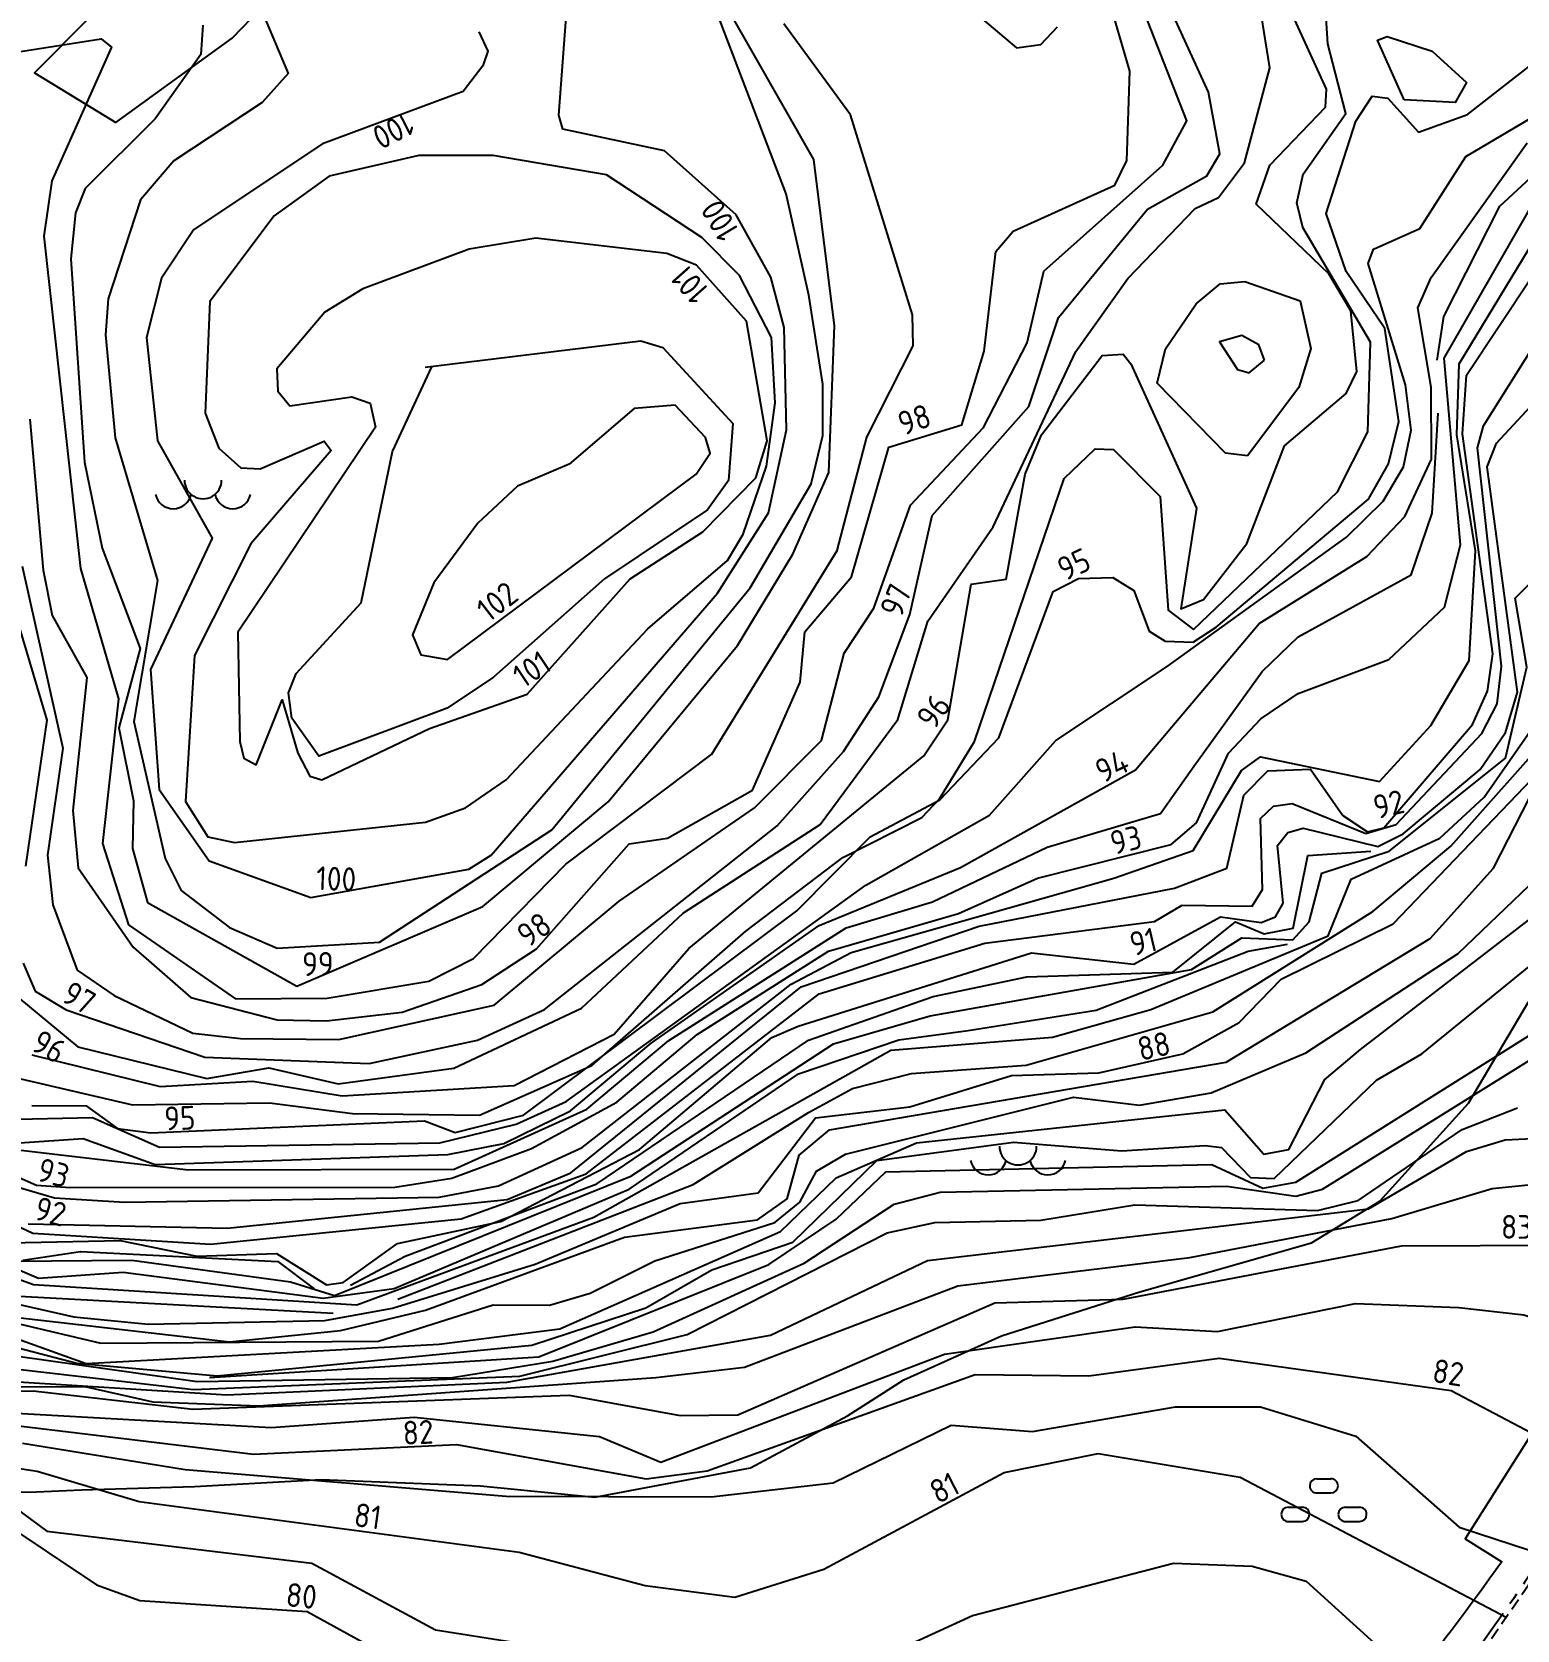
# Model space of a CAD drawing. Header units: metres. Extents: x 148035 to 148980, y 6395313 to 6395676.
# Drawn here: x 148235.8 to 148298.3, y 6395503.1 to 6395570.3 of the extents above; entities that cross this region are included whole.
import ezdxf

# ---------------------------------------------------------------- set-up
doc = ezdxf.new("R2010")
doc.units = ezdxf.units.M
doc.linetypes.add('CENTERX2', pattern=[4, 2.5, -0.5, 0.5, -0.5])
doc.linetypes.add('DASHED', pattern=[0.75, 0.5, -0.25])
for name, color, linetype in [('M-BEF-MARKLINJE', 4, 'Continuous'), ('M-BEF-NIVÅKURVA-PRIMÄR-0.5M', 250, 'Continuous'), ('M-BEF-NIVÅKURVA-PRIMÄR-1.0M', 250, 'Continuous'), ('M-BEF-VÄGKANT', 13, 'DASHED'), ('M-GR-ANVÄNDNINGSGRÄNS', 4, 'CENTERX2'), ('M-GR-ARBETSOMRÅDESGRÄNS', 7, 'ARBETSOMR_GR')]:
    doc.layers.add(name, color=color, linetype=linetype)
doc.styles.add('ISO', font='iso.shx', dxfattribs={"height": 2.5})
doc.linetypes.add('ARBETSOMR_GR', pattern='A,0.5,-0.2,["+",Standard,S=0.1,R=0,X=-0.1,Y=-0.05],-0.2', length=0.9)

# ---------------------------------------------------------------- blocks, each defined once
blk = doc.blocks.new('PRI_M_BERG')
for centre, radius, start, end in [((0, 0.867), 0.784, 179.99999, 0.00001), ((-1.252, 0.43), 0.765, 192.29023, 347.70977), ((1.252, 0.43), 0.765, 192.29023, 347.70977)]:
    blk.add_arc(centre, radius, start, end)
blk = doc.blocks.new('PRI_M_LÖVSKOG')
for p, q in [((-0.295, 1.2), (0.295, 1.2)), ((-0.295, 0.6), (0.295, 0.6)), ((-1.495, 0), (-0.905, 0)), ((-1.495, -0.6), (-0.905, -0.6)), ((0.905, 0), (1.495, 0)), ((0.905, -0.6), (1.495, -0.6))]:
    blk.add_line(p, q)
for centre, start, end in [((-0.295, 0.9), 90.00001, 179.99999), ((-0.295, 0.9), 179.99999, 270.00003), ((0.295, 0.9), 0, 90.00001), ((0.295, 0.9), 270.00003, 0.00001), ((-1.495, -0.3), 90.00001, 179.99999), ((-1.495, -0.3), 179.99999, 270.00003), ((-0.905, -0.3), 0, 90.00001), ((-0.905, -0.3), 270.00003, 0.00001), ((0.905, -0.3), 90.00001, 179.99999), ((0.905, -0.3), 179.99999, 270.00003), ((1.495, -0.3), 0, 90.00001), ((1.495, -0.3), 270.00003, 0.00001)]:
    blk.add_arc(centre, 0.3, start, end)

msp = doc.modelspace()

# ---------------------------------------------------------------- linework, layer by layer
at = {"layer": 'M-BEF-MARKLINJE', "lineweight": -3, "flags": 128}
for points in [[(148238.255, 6395570.93), (148235.933, 6395568.593), (148239.351, 6395566.51), (148244.238, 6395570.049), (148249.64, 6395575.639)], [(148228.733, 6395501.701), (148225.93, 6395503.701), (148223.457, 6395507.709), (148225.761, 6395508.779), (148236.007, 6395508.924), (148237.906, 6395509.014), (148242.657, 6395509.155), (148247.974, 6395509.451), (148254.682, 6395509.172), (148259.481, 6395508.701), (148266.031, 6395509.929), (148270.105, 6395512.116), (148272.472, 6395513.642), (148276.581, 6395515.483), (148282.399, 6395517.335), (148289.62, 6395519.401), (148292.488, 6395521.144), (148296.211, 6395525.264), (148298.738, 6395529.524)]]:
    msp.add_lwpolyline(points, dxfattribs=at)
at = {"layer": 'M-BEF-NIVÅKURVA-PRIMÄR-0.5M', "lineweight": -3}
for points in [[(148284.73, 6395562.89), (148285.702, 6395563.357), (148286.799, 6395564.815), (148287.858, 6395568.807), (148287.151, 6395573.283), (148288.658, 6395577.672), (148288.145, 6395583.743), (148288.363, 6395588.072), (148289.324, 6395592.652), (148289.284, 6395595.242), (148288.37, 6395600.255), (148285.085, 6395608.018), (148280.498, 6395613.375), (148275.197, 6395616.402)], [(148283.261, 6395550.778), (148283.597, 6395545.994), (148284.652, 6395545.192), (148290.708, 6395550.979), (148291.986, 6395553.505), (148292.1, 6395557.272), (148289.252, 6395562.093), (148288.996, 6395563.125), (148289.271, 6395564.33), (148291.063, 6395566.885), (148290.309, 6395569.812), (148289.774, 6395578.069), (148290.696, 6395591.101), (148291.372, 6395593.57), (148289.651, 6395600.48), (148286.188, 6395608.255), (148281.151, 6395613.682)], [(148278.367, 6395560.262), (148283.363, 6395564.711), (148284.375, 6395566.572), (148281.908, 6395572.881), (148282.08, 6395574.044), (148282.507, 6395574.779), (148285.836, 6395576.27), (148286.724, 6395577.043), (148287.297, 6395579.69), (148287.009, 6395581.143), (148285.347, 6395584.649), (148287.476, 6395593.878), (148287.607, 6395596.714), (148286.914, 6395600.918), (148285.946, 6395603.724), (148283.777, 6395606.599), (148279.615, 6395610.557)], [(148188.56, 6395583.578), (148190.686, 6395579.055), (148193.141, 6395575.427), (148196.975, 6395571.695), (148204.358, 6395566.76), (148214.75, 6395558.455), (148219.482, 6395553.468), (148222.252, 6395551.724), (148224.12, 6395549.312), (148225.912, 6395544.665), (148228.548, 6395534.513), (148228.29, 6395530.209), (148228.548, 6395528.155), (148230.526, 6395524.048), (148232.081, 6395522.656), (148236.767, 6395521.288), (148239.712, 6395521.113), (148252.94, 6395521.323), (148255.432, 6395521.788), (148258.957, 6395523.403), (148267.742, 6395530.275), (148270.257, 6395531.601), (148281.304, 6395534.734)], [(148284.185, 6395533.593), (148287.126, 6395533.556), (148287.562, 6395534.248), (148287.47, 6395537.235), (148288.017, 6395537.754), (148288.805, 6395537.867), (148291.907, 6395536.615), (148293.17, 6395536.991), (148296.777, 6395540.817), (148297.417, 6395542.056), (148297.61, 6395543.652), (148296.602, 6395552.83), (148296.854, 6395553.757), (148305.84, 6395568.073), (148309.547, 6395571.486), (148311.631, 6395572.514), (148313.376, 6395572.971), (148319.05, 6395572.323), (148320.715, 6395572.786), (148323.833, 6395575.581), (148325.241, 6395577.914), (148326.294, 6395580.81)], [(148245.531, 6395571.09), (148246.587, 6395568.562), (148245.5, 6395567.346), (148241.788, 6395564.898), (148240.384, 6395563.254), (148239.021, 6395559.097), (148238.914, 6395557.582), (148239.316, 6395553.242), (148241.101, 6395547.244), (148240.104, 6395541.319), (148241.427, 6395535.565), (148242.1, 6395534.215), (148244.121, 6395532.658), (148246.126, 6395531.788), (148250.426, 6395532.042), (148257.679, 6395536.757), (148266.011, 6395546.94), (148268.587, 6395551.307), (148269.071, 6395553.345), (148269.065, 6395555.506), (148268.478, 6395559.241), (148267.526, 6395563.514), (148263.56, 6395573.902)], [(148274.622, 6395571.848), (148277.207, 6395569.653), (148278.234, 6395569.793), (148278.944, 6395570.531)], [(148229.525, 6395568.581), (148238.725, 6395570.025), (148239.163, 6395569.671), (148236.662, 6395564.056), (148236.319, 6395561.727), (148237.858, 6395547.756), (148239.455, 6395542.279), (148238.783, 6395536.186), (148239.883, 6395532.769), (148244.373, 6395529.661), (148248.228, 6395529.683), (148252.508, 6395530.401), (148254.391, 6395531.36), (148258.269, 6395535.318), (148264.407, 6395539.949), (148269.672, 6395548.504), (148270.916, 6395553.272), (148272.873, 6395557.121), (148272.84, 6395558.424), (148270.24, 6395566.834), (148267.437, 6395570.659)], [(148229.429, 6395519.079), (148232.763, 6395516.534), (148244.121, 6395515.229), (148248.794, 6395515.714), (148252.365, 6395516.571), (148260.726, 6395519.631), (148266.319, 6395520.37), (148267.575, 6395521.254), (148268.078, 6395523.077), (148269.35, 6395524.144), (148286.022, 6395526.994), (148294.61, 6395532.188), (148297.275, 6395535.146), (148298.792, 6395538.142), (148299.66, 6395538.923), (148306.966, 6395541.361), (148310.704, 6395543.658), (148314.57, 6395549.006), (148317.799, 6395555.458), (148320.371, 6395559.288), (148329.472, 6395568.209), (148332.123, 6395570.097)], [(148190.886, 6395568.189), (148191.219, 6395567.189), (148200.721, 6395559.097), (148202.974, 6395557.682), (148209.071, 6395555.853), (148209.895, 6395555.27), (148213.093, 6395552.227), (148215.552, 6395548.503), (148220.141, 6395544.155), (148220.64, 6395537.362), (148227.597, 6395521.985), (148229.561, 6395519.861), (148231.754, 6395518.268), (148235.03, 6395517.172), (148248.48, 6395516.445)], [(148283.544, 6395543.636), (148291.084, 6395549.069), (148292.625, 6395550.584), (148293.49, 6395552.032), (148293.801, 6395553.574), (148293.573, 6395555.474), (148291.999, 6395560.574), (148292.222, 6395561.177), (148294.167, 6395562.05), (148296.099, 6395565.083), (148300.282, 6395567.542)], [(148294.901, 6395556.517), (148295.187, 6395558.356), (148297.536, 6395562.989), (148299.781, 6395565.059)], [(148235.228, 6395529.727), (148237.749, 6395527.632), (148243.173, 6395526.313), (148245.782, 6395526.754), (148248.695, 6395526.085), (148253.551, 6395526.744), (148258.922, 6395529.269), (148263.212, 6395533.269), (148268.964, 6395536.987), (148272.218, 6395541.397), (148273.482, 6395545.544), (148276.23, 6395549.506), (148279.702, 6395556.88), (148281.896, 6395559.95), (148284.73, 6395562.89)], [(148281.304, 6395534.734), (148284.642, 6395535.899), (148286.667, 6395539.257), (148287.473, 6395539.831), (148292.48, 6395538.789), (148294.629, 6395541.152), (148296.249, 6395543.887), (148296.508, 6395548.491), (148295.722, 6395553.373), (148295.831, 6395556.353), (148299.239, 6395561.99)], [(148235.409, 6395547.847), (148237.122, 6395540.199), (148236.467, 6395535.692), (148236.698, 6395533.606), (148237.716, 6395530.863), (148239.276, 6395529.798), (148242.58, 6395528.22), (148244.581, 6395527.985), (148248.716, 6395527.949), (148255.25, 6395529.393), (148260.505, 6395533.768), (148266.193, 6395537.689), (148269.011, 6395540.524), (148269.973, 6395544.189), (148271.22, 6395546.089), (148272.751, 6395550.411), (148275.823, 6395553.685), (148277.658, 6395557.244), (148278.367, 6395560.262)], [(148252.358, 6395556.22), (148261.421, 6395557.332), (148262.338, 6395557.039), (148265.283, 6395553.852), (148265.111, 6395551.46), (148264.227, 6395550.214), (148259.892, 6395547.314), (148255.223, 6395543.189), (148253.278, 6395541.883), (148247.88, 6395539.857), (148246.744, 6395541.457), (148246.606, 6395542.527), (148246.935, 6395543.335), (148249.663, 6395546.315), (148250.975, 6395552.671), (148252.63, 6395556.226)], [(148284.684, 6395539.458), (148287.543, 6395543.418), (148289.054, 6395544.877), (148293.809, 6395547.481), (148294.691, 6395550.086), (148294.94, 6395554.29)], [(148234.309, 6395526.526), (148240.054, 6395525.203), (148245.812, 6395525.288), (148249.294, 6395524.83), (148254.63, 6395524.764), (148259.366, 6395526.848), (148265.84, 6395532.509), (148269.91, 6395535.604), (148273.231, 6395537.278), (148273.973, 6395538.072), (148275.446, 6395540.476), (148279.217, 6395551.54), (148280.516, 6395552.791), (148281.298, 6395552.754), (148283.261, 6395550.778)], [(148224.5, 6395524.989), (148227.879, 6395520.139), (148230.675, 6395516.985), (148238.094, 6395514.318), (148252.94, 6395515.139), (148258.016, 6395515.787), (148267.294, 6395519.871), (148269.637, 6395522.137), (148273.011, 6395523.601), (148285.978, 6395524.991), (148287.61, 6395523.127), (148288.665, 6395523.323), (148290.178, 6395526.271), (148291.67, 6395527.521), (148300.5, 6395534.331), (148303.25, 6395535.991), (148307.09, 6395537.592), (148309.622, 6395539.717), (148315.775, 6395550.467), (148317.411, 6395552.356)], [(148235.208, 6395524.604), (148238.37, 6395524.673), (148241.182, 6395523.425), (148252.963, 6395523.595), (148256.174, 6395524.38), (148258.286, 6395525.346), (148270.873, 6395534.43), (148276.085, 6395537.383), (148278.872, 6395540.517), (148283.544, 6395543.636)], [(148243.28, 6395513.741), (148257.129, 6395514.606), (148266.806, 6395518.487), (148269.632, 6395520.388), (148271.722, 6395522.384), (148285.428, 6395522.688), (148287.565, 6395521.701), (148288.96, 6395521.941), (148299.98, 6395528.868), (148303.198, 6395530.055), (148307.858, 6395532.589), (148311.013, 6395537.128), (148312.177, 6395540.414), (148312.896, 6395540.868)], [(148268.473, 6395524.877), (148270.325, 6395525.881), (148272.802, 6395526.523), (148277.622, 6395526.867), (148285.475, 6395529.109), (148292.195, 6395533.335), (148295.47, 6395536.075), (148299.858, 6395541.007)], [(148233.069, 6395523.561), (148242.408, 6395522.467), (148253.577, 6395522.494), (148259.153, 6395525.014), (148262.593, 6395527.902), (148270.046, 6395532.648), (148273.685, 6395533.739), (148278.509, 6395536.041), (148283.273, 6395537.455), (148284.684, 6395539.458)], [(148273.705, 6395529.753), (148277.652, 6395530.581), (148283.792, 6395530.782), (148286.42, 6395532.901), (148287.624, 6395532.39), (148288.84, 6395532.634), (148289.462, 6395535.69), (148292.107, 6395535.872)], [(148232.248, 6395521.503), (148235.852, 6395519.799), (148243.327, 6395519.334), (148253.872, 6395520.407), (148259.125, 6395522.3), (148268.916, 6395529.862), (148275.886, 6395532), (148283.01, 6395532.911), (148284.185, 6395533.593)], [(148275.176, 6395528.331), (148280.559, 6395529.178), (148286.954, 6395531.665), (148288.603, 6395531.962)], [(148249.209, 6395517.617), (148251.505, 6395518.836), (148259.564, 6395521.883), (148268.464, 6395527.925), (148273.705, 6395529.753)], [(148228.528, 6395522.022), (148230.996, 6395520.1), (148236.097, 6395517.907), (148239.648, 6395518.169), (148248.07, 6395517.076), (148251.05, 6395517.477), (148260.926, 6395521.657), (148268.048, 6395526.501), (148272.263, 6395527.932), (148275.176, 6395528.331)], [(148233.511, 6395514.276), (148242.606, 6395513.226), (148256.334, 6395513.795), (148263.37, 6395515.536), (148271.777, 6395519.82), (148273.775, 6395520.256), (148278.24, 6395520.351), (148282.185, 6395520.998), (148289.867, 6395520.757), (148291.578, 6395521.179), (148295.956, 6395524.16), (148298.278, 6395525.08)], [(148251.199, 6395517.024), (148263.621, 6395521.853), (148268.473, 6395524.877)], [(148226.093, 6395514.962), (148227.52, 6395514.003), (148230.69, 6395513.327), (148238.049, 6395513.355), (148240.901, 6395512.715), (148245.339, 6395512.537), (148262.044, 6395513.728), (148265.773, 6395514.162), (148274.753, 6395517.584), (148284.503, 6395518.779), (148292.989, 6395520.419), (148297.213, 6395521.679), (148299.695, 6395521.935), (148302.026, 6395521.665), (148303.308, 6395521.11), (148306.201, 6395518.384)], [(148235.436, 6395518.674), (148237.867, 6395519.029), (148246.152, 6395518.607), (148247.681, 6395517.466)], [(148224.296, 6395516.036), (148226.853, 6395512.987), (148230.907, 6395511.926), (148234.911, 6395512.243), (148245.876, 6395511.635), (148251.894, 6395512.072), (148259.68, 6395511.252), (148262.255, 6395510.179), (148274.193, 6395514.717), (148282.201, 6395515.867), (148285.671, 6395515.668), (148291.467, 6395516.846), (148295.816, 6395516.672), (148298.546, 6395516.371), (148301.215, 6395515.493), (148303.115, 6395512.085)], [(148235.428, 6395510.969), (148242.262, 6395509.866), (148255.758, 6395508.743), (148264.377, 6395508.712), (148269.504, 6395509.301), (148274.463, 6395511.731), (148277.89, 6395511.461), (148283.905, 6395512.504), (148287.468, 6395512.501), (148291.486, 6395511.267), (148295.826, 6395507.445), (148299.553, 6395506.22)], [(148234.125, 6395508.983), (148236.441, 6395507.267), (148247.589, 6395505.922), (148252.785, 6395503.127), (148260.51, 6395501.902)], [(148268.012, 6395500.346), (148275.365, 6395503.729), (148283.818, 6395505.923), (148287.117, 6395505.794), (148289.387, 6395505.171), (148294.079, 6395500.929)]]:
    msp.add_lwpolyline(points, dxfattribs=at)
for points in [[(148293.512, 6395567.46), (148292.395, 6395569.966), (148292.801, 6395570.129), (148294.689, 6395569.51), (148296.137, 6395568.194), (148295.651, 6395567.353)], [(148255.215, 6395565.113), (148252.081, 6395565.118), (148248.32, 6395564.244), (148246.004, 6395562.576), (148243.297, 6395558.982), (148243.109, 6395554.28), (148243.677, 6395552.806), (148244.604, 6395551.988), (148245.419, 6395551.939), (148248.1, 6395553.112), (148248.396, 6395552.711), (148245.018, 6395548.79), (148242.658, 6395544.099), (148242.282, 6395537.959), (148243.221, 6395536.463), (148244.335, 6395536.23), (148252.369, 6395537.084), (148254.049, 6395537.688), (148255.754, 6395538.87), (148261.715, 6395545.215), (148265.061, 6395548.093), (148265.72, 6395549.199), (148266.702, 6395552.051), (148267.07, 6395554.714), (148266.908, 6395557.469), (148265.57, 6395560.076), (148263.978, 6395561.67), (148259.973, 6395564.3)], [(148286.923, 6395552.494), (148285.994, 6395552.605), (148283.13, 6395555.545), (148283.478, 6395556.991), (148284.762, 6395558.878), (148285.774, 6395559.721), (148286.819, 6395559.818), (148289.134, 6395559.004), (148289.584, 6395557.001), (148289.083, 6395555.365)]]:
    msp.add_lwpolyline(points, close=True, dxfattribs=at)
at = {"layer": 'M-BEF-NIVÅKURVA-PRIMÄR-1.0M', "lineweight": -3}
for points in [[(148235.448, 6395531.152), (148235.956, 6395529.979), (148237.265, 6395529.199), (148243.088, 6395527.2), (148249.992, 6395526.94), (148254.546, 6395527.922), (148257.368, 6395529.205), (148267.145, 6395536.925), (148269.945, 6395540.054), (148271.429, 6395542.353), (148272.73, 6395545.813), (148273.673, 6395549.982), (148277.728, 6395554.565), (148278.979, 6395558.312), (148282.722, 6395562.858), (148285.215, 6395564.26), (148285.756, 6395565.195), (148285.287, 6395567.785), (148283.056, 6395572.657)], [(148235.729, 6395554.031), (148236.298, 6395547.682), (148236.668, 6395545.78), (148238.134, 6395543.172), (148237.54, 6395537.582), (148237.758, 6395535.171), (148240.079, 6395531.825), (148242.501, 6395529.711), (148246.131, 6395528.768), (148248.205, 6395528.738), (148251.38, 6395529.091), (148254.739, 6395530.253), (148257.034, 6395531.765), (148260.935, 6395536.172), (148262.545, 6395536.417), (148266.108, 6395538.437), (148268.119, 6395542.978), (148268.318, 6395545.094), (148270.272, 6395547.404), (148271.843, 6395552.857), (148274.912, 6395553.79), (148275.856, 6395556.886), (148276.344, 6395561.079), (148277.068, 6395561.933), (148281.351, 6395563.877), (148281.849, 6395564.907), (148281.984, 6395568.664), (148281.071, 6395571.807)], [(148235.809, 6395527.299), (148241.21, 6395525.964), (148245.109, 6395526.19), (148248.867, 6395525.576), (148256.097, 6395526.016), (148260.3, 6395528.174), (148263.434, 6395531.772), (148273.323, 6395539.872), (148274.32, 6395541.394), (148275.308, 6395547.095), (148276.786, 6395547.298), (148277.573, 6395551.722), (148278.26, 6395553.367), (148280.81, 6395556.708), (148281.693, 6395556.766), (148282.018, 6395556.361), (148284.785, 6395550.287), (148284.125, 6395546.061), (148285.08, 6395546.445), (148286.903, 6395548.804), (148288.481, 6395552.905), (148291.077, 6395555.112), (148291.522, 6395556.038), (148291.268, 6395558.593), (148290.339, 6395560.137), (148287.296, 6395563.067), (148287.864, 6395564.711), (148290.199, 6395567.158), (148290.242, 6395567.902), (148288.54, 6395571.653)], [(148243.003, 6395570.595), (148242.923, 6395569.361), (148241.005, 6395566.657), (148238.051, 6395563.728), (148237.652, 6395562.706), (148237.45, 6395560.776), (148238.027, 6395552.218), (148238.774, 6395548.614), (148240.374, 6395544.388), (148239.478, 6395541.053), (148240.083, 6395537.989), (148240.051, 6395535.982), (148240.679, 6395533.71), (148246.961, 6395530.191), (148254.771, 6395533.543), (148260.046, 6395537.947), (148265.486, 6395544.518), (148267.809, 6395548.354), (148269.32, 6395551.784), (148269.566, 6395557.954), (148268.698, 6395564.955), (148264.726, 6395571.923)], [(148254.614, 6395570.325), (148254.982, 6395569.511), (148254.774, 6395568.888), (148253.944, 6395567.811), (148248.038, 6395565.615), (148242.624, 6395562.014), (148241.261, 6395559.957), (148240.639, 6395557.468), (148241.094, 6395553.123), (148243.391, 6395549.028), (148240.803, 6395543.5), (148241.166, 6395538.464), (148243.267, 6395535.454), (148247.54, 6395533.921), (148254.19, 6395535.112), (148255.126, 6395535.702), (148264.64, 6395546.715), (148266.781, 6395550.091), (148267.544, 6395553.589), (148267.443, 6395557.884), (148266.886, 6395560.006), (148265.431, 6395562.624), (148262.42, 6395565.315), (148258.141, 6395566.221), (148257.968, 6395566.809), (148258.328, 6395571.476)], [(148235.816, 6395525.175), (148238.094, 6395525.152), (148239.417, 6395524.211), (148240.822, 6395524.024), (148252.326, 6395524.533), (148253.609, 6395524.038), (148256.482, 6395524.76), (148267.981, 6395533.358), (148271.062, 6395536.465), (148273.991, 6395538.02), (148276.474, 6395540.633), (148278.76, 6395546.788), (148279.819, 6395547.329), (148281.264, 6395547.379), (148282.15, 6395546.828), (148282.795, 6395545.115), (148283.471, 6395544.702), (148284.639, 6395544.648), (148285.604, 6395545.287), (148292.012, 6395550.668), (148292.848, 6395552.157), (148293.289, 6395553.928), (148292.702, 6395557.84), (148291.081, 6395560.236), (148290.24, 6395562.676), (148291.482, 6395566.561), (148292.162, 6395567.618), (148292.825, 6395567.532), (148294.122, 6395566.097), (148296.17, 6395566.839), (148301.203, 6395570.762)], [(148234.485, 6395523.551), (148237.978, 6395523.778), (148241.006, 6395522.69), (148253.31, 6395523.109), (148255.666, 6395523.575), (148258.469, 6395524.95), (148261.849, 6395527.798), (148268.916, 6395532.734), (148274.858, 6395535.174), (148282.213, 6395539.286), (148287.42, 6395545.446), (148291.939, 6395548.261), (148293.544, 6395549.94), (148294.662, 6395552.353), (148294.651, 6395555.372), (148294.081, 6395558.716), (148294.652, 6395559.984), (148298.68, 6395565.647)], [(148232.069, 6395523.559), (148236.011, 6395521.815), (148237.431, 6395521.717), (148251.077, 6395521.744), (148253.47, 6395522.114), (148256.821, 6395523.36), (148260.412, 6395525.31), (148263.789, 6395528.162), (148269.307, 6395531.666), (148274.774, 6395533.249), (148278.098, 6395534.735), (148283.72, 6395536.15), (148284.784, 6395537.063), (148286.134, 6395539.993), (148287.489, 6395541.438), (148289.054, 6395542.495), (148292.874, 6395543.932), (148295.203, 6395546.125), (148295.879, 6395548.747), (148295.193, 6395556.6), (148299.529, 6395564.134)], [(148235.665, 6395520.199), (148244.029, 6395520.008), (148255.806, 6395521.214), (148258.478, 6395522.336), (148268.162, 6395530.159), (148275.651, 6395532.707), (148283.855, 6395534.314), (148286.06, 6395535.154), (148286.769, 6395538.224), (148287.783, 6395539.244), (148289.573, 6395539.31), (148290.935, 6395537.365), (148291.974, 6395536.675), (148292.657, 6395536.852), (148296.386, 6395541.193), (148297.018, 6395542.594), (148297.235, 6395544.171), (148295.959, 6395553.409), (148296.129, 6395555.882), (148300.241, 6395562.059)], [(148234.871, 6395519.39), (148239.527, 6395519.501), (148242.756, 6395518.84), (148246.095, 6395518.948), (148248.205, 6395517.633), (148248.902, 6395517.727), (148251.193, 6395519.365), (148255.527, 6395520.294), (148261.37, 6395523.316), (148266.934, 6395528.031), (148268.035, 6395528.503), (148277.838, 6395531.594), (148282.145, 6395531.112), (148285.792, 6395533.109), (148287.497, 6395532.86), (148288.1, 6395533.112), (148288.419, 6395533.685), (148288.182, 6395536.101), (148288.621, 6395536.65), (148289.262, 6395536.828), (148292.402, 6395536.062), (148293.467, 6395536.595), (148296.712, 6395539.3), (148297.777, 6395540.854), (148298.277, 6395542.548), (148297.004, 6395552.023), (148297.388, 6395553.021), (148301.898, 6395557.875)], [(148234.287, 6395548.597), (148236.443, 6395541.375), (148235.547, 6395535.23)], [(148234.946, 6395518.621), (148240.013, 6395518.672), (148246.695, 6395517.761), (148248.545, 6395517.179), (148261.003, 6395522.195), (148269.518, 6395527.764), (148273.583, 6395528.945), (148284.565, 6395530.897), (148286.691, 6395532.216), (148288.832, 6395532.14), (148289.519, 6395532.888), (148290.055, 6395534.944), (148292.887, 6395535.867), (148297.78, 6395539.784), (148298.666, 6395543.601), (148298.178, 6395546.506), (148299.48, 6395547.825)], [(148231.637, 6395519.174), (148235.891, 6395517.639), (148249.476, 6395516.785), (148259.446, 6395520.47), (148271.937, 6395527.497), (148278.734, 6395528.05), (148282.856, 6395529.21), (148290.323, 6395532.301), (148291.282, 6395534.689), (148295.019, 6395536.418), (148296.878, 6395538.14), (148299.225, 6395541.522)], [(148232.009, 6395517.54), (148237.578, 6395516.282), (148240.708, 6395515.973), (148248.136, 6395516.128), (148250.984, 6395516.643), (148256.978, 6395518.497), (148263.073, 6395521.051), (148266.358, 6395521.498), (148268.763, 6395524.647), (148272.73, 6395525.121), (148277.007, 6395526.429), (148280.676, 6395526.551), (148284.213, 6395527.343), (148286.572, 6395528.663), (148288.337, 6395530.484), (148293.057, 6395532.805), (148300.211, 6395540.277)], [(148231.828, 6395516.806), (148238.714, 6395515.18), (148250.396, 6395515.261), (148255.212, 6395516.796), (148257.578, 6395516.774), (148259.295, 6395517.283), (148262.012, 6395518.645), (148267.055, 6395520.257), (148268.102, 6395521.103), (148268.812, 6395522.411), (148270.03, 6395523.12), (148279.611, 6395525.527), (148282.379, 6395525.182), (148285.393, 6395525.703), (148289.377, 6395527.382), (148295.779, 6395531.566), (148298.767, 6395534.428)], [(148231.853, 6395515.866), (148237.706, 6395514.337), (148243.61, 6395513.804), (148256.838, 6395515.094), (148261.623, 6395516.664), (148264.404, 6395518.26), (148267.806, 6395519.418), (148271.34, 6395522.858), (148277.09, 6395523.626), (148281.646, 6395523.265), (148285.145, 6395523.491), (148285.826, 6395523.399), (148287.051, 6395522.139), (148288.047, 6395522.107), (148292.351, 6395526.243), (148294.259, 6395527.346), (148301.088, 6395532.906)], [(148231.544, 6395515.149), (148242.762, 6395513.571), (148253.499, 6395513.738), (148257.717, 6395514.42), (148261.931, 6395515.649), (148268.291, 6395518.547), (148272.073, 6395521.018), (148274.001, 6395521.525), (148286.046, 6395521.775), (148288.961, 6395521.355), (148290.08, 6395521.654), (148300.549, 6395528.178)], [(148233.874, 6395513.641), (148244.013, 6395513.012), (148255.789, 6395513.534), (148266.868, 6395515.516), (148273.47, 6395518.66), (148292.015, 6395520.832), (148296.131, 6395523.244), (148297.762, 6395523.731), (148302.409, 6395523.954)], [(148229.508, 6395513.066), (148235.871, 6395513.176), (148242.584, 6395512.397), (148258.404, 6395512.989), (148263.071, 6395512.139), (148265.494, 6395512.169), (148276.303, 6395516.869), (148281.699, 6395517.027), (148293.405, 6395519.276), (148300.036, 6395519.305)], [(148234.917, 6395511.75), (148245.14, 6395510.508), (148253.676, 6395510.914), (148261.642, 6395509.467), (148264.207, 6395509.809), (148275.482, 6395513.865), (148280.26, 6395513.799), (148285.728, 6395514.547), (148295.493, 6395513.193), (148299.64, 6395510.997)], [(148234.102, 6395510.089), (148236.036, 6395509.8), (148240.331, 6395508.521), (148256.298, 6395506.389), (148261.607, 6395504.987), (148265.366, 6395504.497), (148269.116, 6395505.671), (148276.696, 6395509.735), (148280.648, 6395510.539), (148286.615, 6395509.547), (148297.834, 6395503.637)], [(148234.327, 6395507.823), (148238.531, 6395505.012), (148240.361, 6395504.358), (148247.396, 6395503.888), (148251.472, 6395501.658)]]:
    msp.add_lwpolyline(points, dxfattribs=at)
for points in [[(148254.207, 6395561.177), (148249.737, 6395559.518), (148248.139, 6395558.536), (148246.109, 6395556.142), (148246.161, 6395555.207), (148246.661, 6395554.593), (148249.273, 6395554.972), (148250.036, 6395554.704), (148250.257, 6395553.691), (148244.469, 6395545.079), (148244.554, 6395540.471), (148244.733, 6395539.778), (148245.245, 6395539.494), (148246.342, 6395542.232), (148247, 6395539.988), (148247.5, 6395539.02), (148248.005, 6395538.868), (148252.528, 6395541.024), (148256.647, 6395542.47), (148260.971, 6395547.314), (148264.023, 6395549.295), (148266.259, 6395551.564), (148266.726, 6395553.115), (148265.862, 6395558.146), (148263.757, 6395560.507), (148262.516, 6395560.993), (148257.009, 6395561.649)], [(148287.646, 6395556.52), (148287.407, 6395557.161), (148286.691, 6395557.544), (148285.743, 6395557.283), (148286.512, 6395556.119), (148287.001, 6395555.985)], [(148254.56, 6395549.659), (148252.718, 6395547.148), (148251.818, 6395544.967), (148252.176, 6395544.129), (148253.285, 6395543.925), (148263.751, 6395551.714), (148264.329, 6395552.598), (148264.14, 6395553.267), (148262.856, 6395554.625), (148261.137, 6395554.478), (148258.406, 6395552.133), (148256.233, 6395551.211)]]:
    msp.add_lwpolyline(points, close=True, dxfattribs=at)
at = {"layer": 'M-BEF-VÄGKANT', "lineweight": -3}
msp.add_lwpolyline([(148296.754, 6395502.142), (148300.856, 6395508.081), (148304.539, 6395514.864), (148307.331, 6395521.008), (148310.063, 6395526.72), (148310.52, 6395528.326), (148310.852, 6395530.778), (148311.82, 6395537.349), (148313.89, 6395544.38), (148317.159, 6395552.161), (148321.289, 6395558.803), (148324.145, 6395562.476), (148329.465, 6395567.873), (148334.448, 6395571.913), (148336.603, 6395574.492)], dxfattribs=at)
at = {"layer": 'M-GR-ANVÄNDNINGSGRÄNS', "lineweight": -3, "flags": 128}
msp.add_lwpolyline([(148308.638, 6395533.317, -0.066955), (148306.92, 6395521.79, -0.061642), (148301.648, 6395509.997, -0.035934), (148294.172, 6395499.125, -0.099016), (148279.695, 6395487.258, -0.122705), (148258.168, 6395482.37, -0.045687), (148250.244, 6395482.84)], format="xyb", dxfattribs=at)
at = {"layer": 'M-GR-ARBETSOMRÅDESGRÄNS', "ltscale": 5, "flags": 128}
msp.add_lwpolyline([(148248.014, 6395468.117), (148267.069, 6395465.09, 0.046232), (148275.724, 6395464.526, 0.198884), (148277.191, 6395464.09), (148279.243, 6395464.303), (148290.498, 6395466.998, -0.261751), (148291.538, 6395470.163), (148294.387, 6395472.773), (148298.96, 6395475.444), (148303.01, 6395478.589), (148306.692, 6395482.226), (148307.836, 6395483.496), (148311.3, 6395487.979), (148314.755, 6395493.884), (148317.182, 6395499.626), (148318.928, 6395505.875), (148319.952, 6395514.624), (148320.896, 6395523.646), (148322.163, 6395535.476), (148323.586, 6395541.144), (148326.118, 6395546.614), (148328.882, 6395550.783), (148333.114, 6395554.975), (148339.095, 6395559.269), (148341.278, 6395560.298), (148343.007, 6395561.27), (148346.046, 6395562.327), (148348.752, 6395563.153), (148350.851, 6395563.534), (148354.189, 6395563.937), (148355.11, 6395563.887), (148357.465, 6395563.86), (148358.269, 6395563.803), (148359.846, 6395577.889), (148357.25, 6395578.59), (148355.611, 6395579.315, -0.135863), (148352.32, 6395582.288), (148351.725, 6395583.159), (148351.209, 6395584.199), (148350.116, 6395587.038), (148351.723, 6395589.579), (148350.292, 6395593.477), (148348.861, 6395593.477), (148336.321, 6395588.984), (148336.169, 6395589.381), (148334.25, 6395594.8), (148333.754, 6395595.992), (148333.859, 6395596.347), (148331.605, 6395597.012), (148331.264, 6395595.859), (148332.056, 6395593.955), (148333.963, 6395588.57), (148335.148, 6395585.464), (148336.345, 6395582.038, 0.2017), (148328.886, 6395575.072, -0.340576), (148328.099, 6395571.346, 0.052499), (148319.667, 6395562.647, 0.105019), (148309.091, 6395541.063, 0.014503), (148308.88, 6395540.119), (148307.757, 6395539.005, 0.190552), (148305.429, 6395532.345), (148305.889, 6395529.939), (148306.108, 6395527.758, -0.090121), (148305.214, 6395521.526, 0.162289), (148304.97, 6395517.127, -0.010031), (148301.365, 6395511.421), (148299.61, 6395512.531), (148296.08, 6395506.955), (148297.617, 6395505.982, -0.013443), (148292.145, 6395498.78, -0.091041), (148278.25, 6395488.006, -0.016314), (148275.616, 6395486.804, -0.13917), (148251.487, 6395483.918), (148249.081, 6395484.3), (148232.986, 6395486.856, 0.098491), (148219.535, 6395486.334), (148217.69, 6395485.891, -0.080273), (148211.963, 6395485.425), (148208.831, 6395486.215), (148203.395, 6395489.075, 0.001379), (148199.44, 6395492.846), (148177.334, 6395520.563, 0.119084), (148169.565, 6395526.55), (148162.674, 6395529.565), (148143.212, 6395553.001), (148142.209, 6395552.201), (148141.585, 6395552.983), (148141.39, 6395552.827), (148135.458, 6395560.265), (148135.748, 6395562.226), (148133.423, 6395562.57), (148132.984, 6395559.598), (148139.553, 6395551.362), (148128.725, 6395542.726), (148139.625, 6395529.059), (148149.333, 6395511.193), (148154.471, 6395504.751), (148154.625, 6395502.794), (148159.8, 6395496.305), (148158.92, 6395494.317, 0.342443), (148159.57, 6395491.699), (148163.372, 6395488.702), (148164.074, 6395488.078, 0.384471), (148167.021, 6395488.099), (148167.625, 6395488.652), (148168.699, 6395487.641), (148170.938, 6395485.339), (148173.034, 6395483.123), (148175.354, 6395474.643), (148175.684, 6395470.87), (148176.904, 6395469), (148177.24, 6395464.29), (148176.884, 6395462.412), (148176.314, 6395460.828), (148176.491, 6395458.087), (148176.295, 6395456.151), (148175.326, 6395454.274), (148174.363, 6395451.427), (148174.178, 6395448.527), (148175.169, 6395447.143), (148179.179, 6395443.045), (148181.046, 6395440.674), (148181.371, 6395436.697), (148183.933, 6395431.855), (148187.175, 6395426.116), (148190.184, 6395421.041), (148191.088, 6395420.024), (148192.769, 6395417.772), (148199.531, 6395406.902), (148206.727, 6395411.363), (148193.601, 6395432.535, -0.152652), (148192.574, 6395436.523, 0.229378), (148196.835, 6395437.441, -0.397753), (148206.408, 6395436.539, -0.023274), (148212.122, 6395429.374, -0.015738), (148215.598, 6395424.241, 0.004295), (148226.801, 6395406.851, 0.004106), (148237.788, 6395390.41), (148252.282, 6395399.922), (148241.099, 6395419.383), (148227.664, 6395443.579), (148226.866, 6395445.155, -0.118279), (148225.812, 6395448.736, -0.110315), (148227.39, 6395457.975), (148230.75, 6395464.502, -0.19248), (148235.293, 6395468.328, -0.11985), (148242.83, 6395468.94), (148245.401, 6395468.532)], format="xyb", dxfattribs=at)

# ---------------------------------------------------------------- block references
at = {"layer": 'M-BEF-MARKLINJE', "lineweight": -3}
for name, p in [('PRI_M_BERG', (148243.012, 6395550.602)), ('PRI_M_BERG', (148277.277, 6395522.591)), ('PRI_M_LÖVSKOG', (148290.139, 6395508.279))]:
    msp.add_blockref(name, p, dxfattribs=at)

# ---------------------------------------------------------------- texts
at = {"layer": 'M-BEF-NIVÅKURVA-PRIMÄR-1.0M', "lineweight": -3, "style": 'ISO'}
for s, rotation, p in [('100       ', 207.18025, (148251.525, 6395566.995)), ('100       ', 120.67349, (148265.609, 6395561.92)), ('101       ', 131.70853, (148264.37, 6395559.444)), ('98        ', 19.06949, (148272.448, 6395553.324)), ('95        ', 24.67846, (148279.235, 6395547.199)), ('102       ', 37.62949, (148255.023, 6395545.453)), ('97        ', 67.88869, (148272.358, 6395545.634)), ('101       ', 33.82983, (148256.481, 6395542.682)), ('96        ', 54.38851, (148273.752, 6395540.922)), ('94        ', 25.23118, (148280.835, 6395538.701)), ('92        ', 13.79661, (148292.363, 6395537.201)), ('93        ', 13.87211, (148281.302, 6395535.699)), ('100       ', 357.84001, (148247.754, 6395534.236)), ('98        ', 34.67015, (148256.667, 6395531.778)), ('91        ', 13.16657, (148282.116, 6395531.447)), ('99        ', 0.66822, (148247.186, 6395530.615)), ('97        ', 330.19917, (148236.993, 6395529.588)), ('96        ', 330.77328, (148235.718, 6395527.533)), ('88        ', 12.75494, (148282.439, 6395527.034)), ('95        ', 1.87981, (148241.397, 6395524.121)), ('93        ', 344.69349, (148235.971, 6395522.03)), ('92        ', 344.65337, (148235.855, 6395520.402)), ('83        ', 359.56074, (148297.582, 6395519.572)), ('82        ', 350.872, (148294.648, 6395513.549)), ('82        ', 2.73357, (148251.433, 6395510.898)), ('81        ', 27.17685, (148273.908, 6395508.392)), ('81        ', 352.19511, (148249.315, 6395507.483)), ('80        ', 354.22934, (148246.458, 6395504.118))]:
    msp.add_text(s, height=1, rotation=rotation, dxfattribs=at).set_placement(p)

doc.saveas('drawing.dxf')
